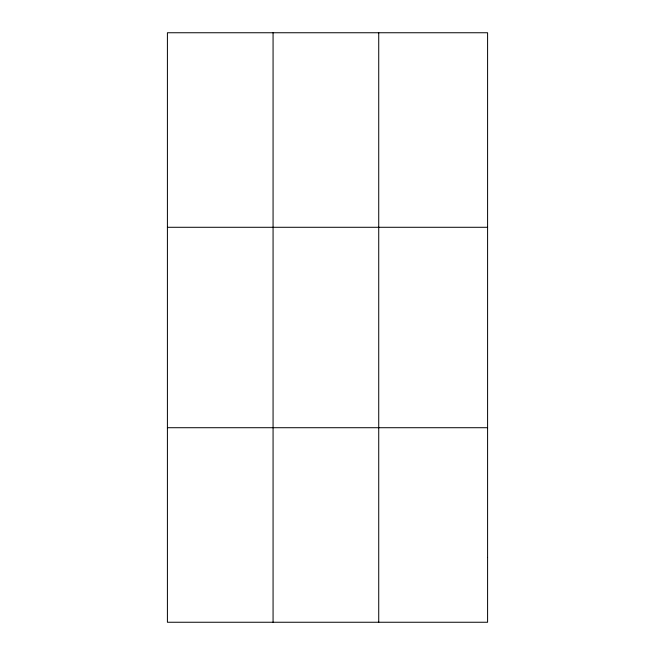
<?xml version="1.0" encoding="UTF-8"?>
<svg xmlns="http://www.w3.org/2000/svg" width="655" height="655" viewBox="0 0 655 655"><rect width="100%" height="100%" fill="white"/><g stroke="black" fill="none" stroke-linecap="round" stroke-linejoin="round"><path stroke-width="0.98" d="M273.07 32.75L273.07 622.25M378.729 32.75L378.729 622.25M167.41 227.285L487.59 227.285M167.41 427.715L487.59 427.715M487.59 557.405L487.59 622.25L167.41 622.25L167.41 32.75L487.59 32.75L487.59 557.405"/></g></svg>
